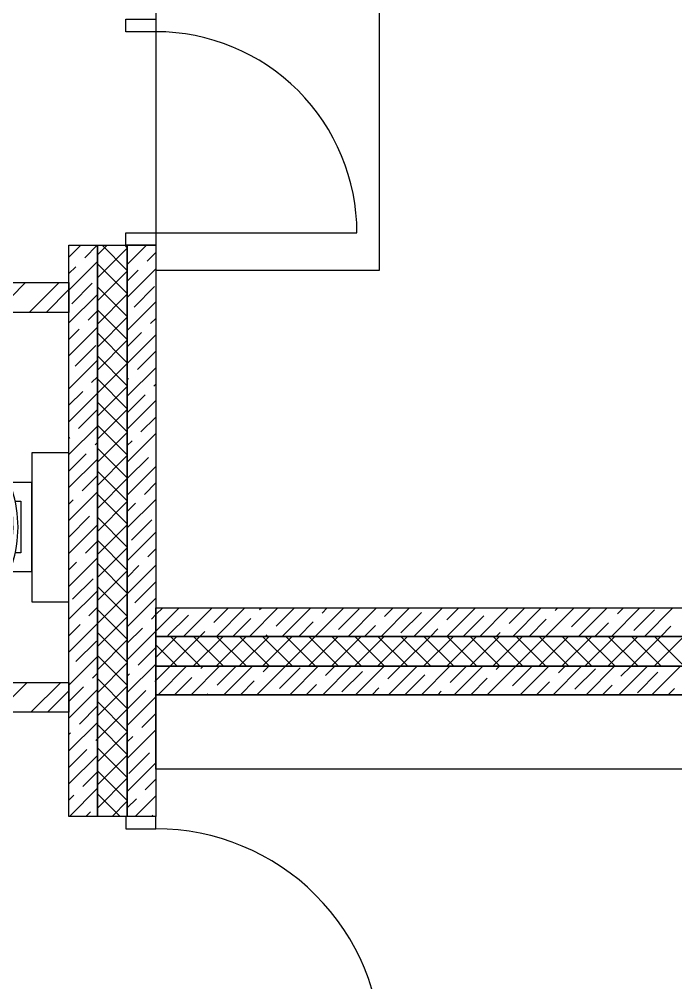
# Model space of a CAD drawing. Header units: millimetres. Extents: x 53645 to 137188, y 78097 to 135533.
# Drawn here: x 75551 to 78195, y 86343 to 90223 of the extents above; entities that cross this region are included whole.
import ezdxf

# ---------------------------------------------------------------- set-up
doc = ezdxf.new("R2010")
doc.units = ezdxf.units.MM

# ---------------------------------------------------------------- blocks, each defined once
blk = doc.blocks.new('jy6r')
at = {"color": 0}
for p, q in [((64668.2, -13271.9), (64373.4, -13271.8)), ((64589.5, -13301.9), (64373.4, -13301.8)), ((64668.2, -13631.9), (64668.2, -13271.9)), ((64571.7, -13311.9), (64373.4, -13311.8)), ((64601.8, -13347.4), (64624.8, -13347.4)), ((64624.8, -13347.4), (64624.6, -13554.5)), ((64624.6, -13554.5), (64602.2, -13554.5)), ((64571.5, -13591.9), (64373.2, -13591.8)), ((64589.3, -13601.9), (64373.2, -13601.8)), ((64668.2, -13631.9), (64373.2, -13631.8))]:
    blk.add_line(p, q, dxfattribs=at)
for radius, end in [(485.2, 17.979), (465.2, 17.4853)]:
    blk.add_arc((64127.9, -13451.7), radius, 341.9643, end, dxfattribs=at)
at = {"color": 0, "lineweight": 9, "extrusion": (0, 0, -1)}
blk.add_ellipse((64373.3, -13451.8), major_axis=(-255.1, 0.1), ratio=0.705489, start_param=0, end_param=1.570796, dxfattribs=at)
at = {"color": 0, "lineweight": 9}
blk.add_ellipse((64373.3, -13451.8), major_axis=(-255.1, 0.1), ratio=0.705489, start_param=0, end_param=1.570796, dxfattribs=at)
for points, knots in [([(64373.2, -13601.8), (64354.8, -13601.8), (64335.5, -13600.2), (64306.5, -13595.1), (64296.9, -13592.9), (64277.9, -13587.6), (64268.5, -13584.4), (64250.4, -13577.3), (64241.7, -13573.2), (64225.2, -13564.4), (64217.3, -13559.6), (64202.9, -13549.4), (64196.2, -13543.9), (64184.2, -13532.7), (64178.9, -13526.9), (64164.8, -13509.3), (64158.3, -13497.2), (64149.9, -13473.8), (64148.1, -13462.5), (64148.1, -13440.9), (64149.9, -13429.5), (64158.3, -13406.1), (64164.9, -13394.1), (64178.9, -13376.5), (64184.3, -13370.7), (64196.3, -13359.5), (64203, -13354), (64217.5, -13343.8), (64225.3, -13339), (64241.8, -13330.2), (64250.6, -13326.2), (64268.6, -13319.1), (64278, -13315.9), (64297, -13310.6), (64306.7, -13308.5), (64335.7, -13303.3), (64355, -13301.8), (64373.4, -13301.8)], [-1.570796, -1.570796, -1.570796, -1.570796, -1.308997, -1.308997, -1.178097, -1.178097, -1.047198, -1.047198, -0.916298, -0.916298, -0.785398, -0.785398, -0.654498, -0.654498, -0.523599, -0.523599, -0.261799, -0.261799, 0, 0, 0.261799, 0.261799, 0.523599, 0.523599, 0.654498, 0.654498, 0.785398, 0.785398, 0.916298, 0.916298, 1.047198, 1.047198, 1.178097, 1.178097, 1.308997, 1.308997, 1.570796, 1.570796, 1.570796, 1.570796]), ([(64373.2, -13591.8), (64355.4, -13591.8), (64336.6, -13590.3), (64308.6, -13585.3), (64299.2, -13583.2), (64280.9, -13578), (64271.9, -13575), (64254.5, -13568.1), (64246.1, -13564.2), (64230.2, -13555.8), (64222.8, -13551.2), (64209, -13541.4), (64202.7, -13536.3), (64191.4, -13525.7), (64186.4, -13520.3), (64177.7, -13509.4), (64174, -13503.8), (64167.9, -13492.9), (64165.4, -13487.5), (64161.6, -13476.9), (64160.3, -13471.7), (64158.5, -13461.5), (64158.1, -13456.5), (64158.1, -13446.8), (64158.5, -13441.9), (64160.3, -13431.7), (64161.6, -13426.5), (64165.4, -13415.9), (64167.9, -13410.5), (64174, -13399.5), (64177.7, -13394), (64186.4, -13383.1), (64191.4, -13377.6), (64202.8, -13367.1), (64209.1, -13362), (64222.9, -13352.3), (64230.3, -13347.7), (64246.2, -13339.2), (64254.6, -13335.4), (64272, -13328.5), (64281, -13325.5), (64299.4, -13320.4), (64308.7, -13318.2), (64336.8, -13313.3), (64355.5, -13311.8), (64373.4, -13311.8)], [-1.570796, -1.570796, -1.570796, -1.570796, -1.308997, -1.308997, -1.178097, -1.178097, -1.047198, -1.047198, -0.916298, -0.916298, -0.785398, -0.785398, -0.654498, -0.654498, -0.523599, -0.523599, -0.392699, -0.392699, -0.261799, -0.261799, -0.1309, -0.1309, 0, 0, 0.1309, 0.1309, 0.261799, 0.261799, 0.392699, 0.392699, 0.523599, 0.523599, 0.654498, 0.654498, 0.785398, 0.785398, 0.916298, 0.916298, 1.047198, 1.047198, 1.178097, 1.178097, 1.308997, 1.308997, 1.570796, 1.570796, 1.570796, 1.570796])]:
    blk.add_open_spline(points, degree=3, knots=knots, dxfattribs=at)
blk = doc.blocks.new('*U66')
at = {"color": 0, "linetype": 'ByBlock', "ltscale": 10}
blk.add_lwpolyline([(-960, 0), (-960, 910, -0.414214), (-50, 0)], format="xyb", dxfattribs=at)
at = {"color": 0}
for points in [[(-1010, 0), (-960, 0), (-960, -120.6), (-1010, -120.6)], [(-50, 0), (0, 0), (0, -120.6), (-50, -120.6)]]:
    blk.add_lwpolyline(points, close=True, dxfattribs=at)
blk = doc.blocks.new('*U69')
at = {"color": 0}
for points in [[(-910, 0), (-860, 0), (-860, 120.6), (-910, 120.6)], [(-50, 0), (0, 0), (0, 120.6), (-50, 120.6)]]:
    blk.add_lwpolyline(points, close=True, dxfattribs=at)
at = {"color": 0, "linetype": 'ByBlock', "ltscale": 10}
blk.add_lwpolyline([(-50, 0), (-50, -810, -0.414214), (-860, 0)], format="xyb", dxfattribs=at)
blk = doc.blocks.new('3432')
at = {"color": 0}
for points in [[(-2100, 5700.5), (-3000.5, 5700.5), (-3000.5, 4510), (-2100, 4510)], [(-3500.5, 3774.5), (-3500.5, 3174.5), (-3350.5, 3174.5), (-3350.5, 3774.5)], [(0, 2500), (-3000.1, 2500), (-3000.1, 2800), (0, 2800)]]:
    blk.add_lwpolyline(points, close=True, dxfattribs=at)
for points in [[(-3350.5, 4562.3), (-3302.7, 4610)], [(-3350.5, 2310), (-3350.5, 4610)], [(-3350.5, 4610), (-3235.5, 4610)], [(-3287.1, 4559.3), (-3236.4, 4610)], [(-3235.5, 4571.2), (-3196.6, 4610)], [(-3235.5, 2310), (-3235.5, 4610)], [(-3235.5, 4610), (-3115.5, 4610)], [(-3235.5, 4610), (-3235.5, 2310)], [(-3235.5, 4478.4), (-3115.5, 4598.4)], [(-3115.5, 4508.4), (-3217.1, 4610)], [(-3115.5, 4601.2), (-3124.3, 4610)], [(-3115.5, 4532.1), (-3037.5, 4610)], [(-3115.5, 2310), (-3115.5, 4610)], [(-3115.5, 4610), (-3000.5, 4610)], [(-3115.5, 4610), (-3115.5, 2310)], [(-3035.8, 4545.4), (-3000.5, 4580.8)], [(-3000.5, 4610), (-3000.5, 2310)], [(-3350.5, 4429.7), (-3235.5, 4544.7)], [(-3350.5, 4496), (-3322.9, 4523.5)], [(-3115.5, 4415.6), (-3235.5, 4535.6)], [(-3235.5, 4385.6), (-3115.5, 4505.6)], [(-3115.5, 4399.5), (-3000.5, 4514.5)], [(-3115.5, 4465.8), (-3071.6, 4509.6)], [(-5150.5, 4459.5), (-3350.5, 4459.5)], [(-3644.8, 4339.5), (-3524.8, 4459.5)], [(-3510.1, 4339.5), (-3390.1, 4459.5)], [(-3442.7, 4339.5), (-3350.5, 4431.8)], [(-3350.5, 4459.5), (-3350.5, 4339.5)], [(-3339.5, 4374.4), (-3256.6, 4457.3)], [(-3115.5, 4322.7), (-3235.5, 4442.7)], [(-3088.2, 4360.5), (-3005.3, 4443.3)], [(-3350.5, 4297.1), (-3235.5, 4412.1)], [(-3235.5, 4292.8), (-3115.5, 4412.8)], [(-3273.2, 4308.1), (-3235.5, 4345.8)], [(-3115.5, 4229.9), (-3235.5, 4349.9)], [(-3115.5, 4266.9), (-3000.5, 4381.9)], [(-3350.5, 4339.5), (-5150.5, 4339.5)], [(-3235.5, 4200), (-3115.5, 4320)], [(-3021.9, 4294.2), (-3000.5, 4315.6)], [(-3350.5, 4164.5), (-3235.5, 4279.5)], [(-3350.5, 4230.8), (-3309, 4272.3)], [(-3115.5, 4137.1), (-3235.5, 4257.1)], [(-3115.5, 4200.6), (-3057.7, 4258.4)], [(-3115.5, 4134.4), (-3000.5, 4249.4)], [(-3325.5, 4123.1), (-3242.7, 4206)], [(-3235.5, 4107.2), (-3115.5, 4227.2)], [(-3115.5, 4044.3), (-3235.5, 4164.3)], [(-3074.3, 4109.2), (-3000.5, 4183.1)], [(-3350.5, 4031.9), (-3235.5, 4146.9)], [(-3235.5, 4014.4), (-3115.5, 4134.4)], [(-3115.5, 4001.8), (-3000.5, 4116.8)], [(-3259.2, 4056.9), (-3235.5, 4080.6)], [(-3115.5, 3951.5), (-3235.5, 4071.5)], [(-3235.5, 3921.5), (-3115.5, 4041.5)], [(-3115.5, 4068.1), (-3110.1, 4073.4)], [(-3008, 4042.9), (-3000.5, 4050.5)], [(-3350.5, 3965.6), (-3295, 4021.1)], [(-3350.5, 3899.4), (-3235.5, 4014.4)], [(-3115.5, 3935.5), (-3043.8, 4007.1)], [(-3115.5, 3858.7), (-3235.5, 3978.7)], [(-3115.5, 3869.2), (-3000.5, 3984.2)], [(-3311.6, 3871.9), (-3235.5, 3948.1)], [(-3235.5, 3828.7), (-3115.5, 3948.7)], [(-3350.5, 3766.8), (-3235.5, 3881.8)], [(-3115.5, 3765.9), (-3235.5, 3885.9)], [(-3060.4, 3858), (-3000.5, 3917.9)], [(-3235.5, 3735.9), (-3115.5, 3855.9)], [(-3115.5, 3736.6), (-3000.5, 3851.6)], [(-3350.5, 3833.1), (-3347.4, 3836.1)], [(-3245.3, 3805.6), (-3235.5, 3815.5)], [(-3115.5, 3802.9), (-3096.2, 3822.2)], [(-3350.5, 3700.5), (-3281.1, 3769.8)], [(-3115.5, 3673.1), (-3235.5, 3793.1)], [(-3350.5, 3634.2), (-3235.5, 3749.2)], [(-3235.5, 3643.1), (-3115.5, 3763.1)], [(-3112.7, 3673), (-3029.9, 3755.9)], [(-3115.5, 3580.3), (-3235.5, 3700.3)], [(-3115.5, 3604), (-3000.5, 3719)], [(-3297.7, 3620.7), (-3235.5, 3682.9)], [(-3235.5, 3550.3), (-3115.5, 3670.3)], [(-3046.4, 3606.7), (-3000.5, 3652.7)], [(-3350.5, 3501.6), (-3235.5, 3616.6)], [(-3350.5, 3567.9), (-3333.5, 3584.9)], [(-3115.5, 3487.5), (-3235.5, 3607.5)], [(-3235.5, 3457.5), (-3115.5, 3577.5)], [(-3115.5, 3471.4), (-3000.5, 3586.4)], [(-3115.5, 3537.7), (-3082.2, 3570.9)], [(-3350.1, 3435.7), (-3267.2, 3518.6)], [(-3115.5, 3394.7), (-3235.5, 3514.7)], [(-3098.8, 3421.8), (-3016, 3504.6)], [(-3350.5, 3369), (-3235.5, 3484)], [(-3235.5, 3364.7), (-3115.5, 3484.7)], [(-3115.5, 3338.9), (-3000.5, 3453.9)], [(-3283.8, 3369.4), (-3235.5, 3417.7)], [(-3115.5, 3301.9), (-3235.5, 3421.9)], [(-3235.5, 3271.9), (-3115.5, 3391.9)], [(-3032.5, 3355.5), (-3000.5, 3387.6)], [(-3350.5, 3236.4), (-3235.5, 3351.4)], [(-3350.5, 3302.7), (-3319.6, 3333.6)], [(-3115.5, 3209.1), (-3235.5, 3329.1)], [(-3235.5, 3179.1), (-3115.5, 3299.1)], [(-3115.5, 3206.3), (-3000.5, 3321.3)], [(-3115.5, 3272.6), (-3068.3, 3319.7)], [(-3336.1, 3184.5), (-3253.3, 3267.3)], [(-3115.5, 3116.2), (-3235.5, 3236.2)], [(-3084.9, 3170.5), (-3002, 3253.4)], [(-3350.5, 3103.9), (-3235.5, 3218.9)], [(-3235.5, 3086.3), (-3115.5, 3206.3)], [(-3115.5, 3073.7), (-3000.5, 3188.7)], [(-3269.9, 3118.2), (-3235.5, 3152.6)], [(-3115.5, 3023.4), (-3235.5, 3143.4)], [(-3000.1, 3056.5), (-2906.6, 3150)], [(-3000.1, 3122.8), (-2972.9, 3150)], [(-3000.1, 3150), (949.7, 3150)], [(-3000.1, 3035), (-3000.1, 3150)], [(-2889, 3035), (-2774, 3150)], [(-2767.4, 3090.3), (-2707.7, 3150)], [(-2756.4, 3035), (-2641.4, 3150)], [(-2623.8, 3035), (-2508.8, 3150)], [(-2582.4, 3142.7), (-2575.1, 3150)], [(-2516.1, 3076.4), (-2442.5, 3150)], [(-2491.2, 3035), (-2376.2, 3150)], [(-2358.7, 3035), (-2243.7, 3150)], [(-2331.2, 3128.8), (-2309.9, 3150)], [(-2264.9, 3062.5), (-2182, 3145.3)], [(-2226.1, 3035), (-2111.1, 3150)], [(-2093.5, 3035), (-1978.5, 3150)], [(-2079.9, 3114.9), (-2044.8, 3150)], [(-1960.9, 3035), (-1845.9, 3150)], [(-1828.7, 3100.9), (-1779.6, 3150)], [(-1828.3, 3035), (-1713.3, 3150)], [(-1695.7, 3035), (-1580.7, 3150)], [(-1577.4, 3087), (-1514.4, 3150)], [(-1563.2, 3035), (-1448.2, 3150)], [(-1430.6, 3035), (-1315.6, 3150)], [(-1392.5, 3139.4), (-1381.9, 3150)], [(-1326.2, 3073.1), (-1249.3, 3150)], [(-1298, 3035), (-1183, 3150)], [(-1165.4, 3035), (-1050.4, 3150)], [(-1141.2, 3125.5), (-1116.7, 3150)], [(-1032.8, 3035), (-917.8, 3150)], [(-3235.5, 2993.5), (-3115.5, 3113.5)], [(-3018.6, 3104.2), (-3000.5, 3122.4)], [(-2952.3, 3038), (-2869.5, 3120.8)], [(-2690.1, 3035), (-2618.2, 3106.9)], [(-2013.6, 3048.6), (-1930.8, 3131.4)], [(-1762, 3035), (-1679.5, 3117.5)], [(-1074.9, 3059.2), (-992.1, 3142)], [(-3350.5, 2971.3), (-3235.5, 3086.3)], [(-3350.5, 3037.6), (-3305.6, 3082.4)], [(-3115.5, 3007.4), (-3054.4, 3068.5)], [(-2424.9, 3035), (-2367, 3093)], [(-2159.8, 3035), (-2115.7, 3079.1)], [(-1894.6, 3035), (-1864.5, 3065.1)], [(-1496.9, 3035), (-1428.3, 3103.6)], [(-1231.7, 3035), (-1177, 3089.7)], [(-966.5, 3035), (-925.8, 3075.7)], [(-3115.5, 2930.6), (-3235.5, 3050.6)], [(-3115.5, 2941.1), (-3000.5, 3056.1)], [(-3000.1, 2950.4), (-2915.5, 3035)], [(-3000.1, 3035), (949.7, 3035)], [(-3000.1, 2915), (-3000.1, 3035)], [(949.7, 3035), (-3000.1, 3035)], [(-2942.7, 2915), (-2822.7, 3035)], [(-2821.4, 2915), (-2941.4, 3035)], [(-2849.9, 2915), (-2729.9, 3035)], [(-2728.6, 2915), (-2848.6, 3035)], [(-2822.7, 3035), (-2803.2, 3054.5)], [(-2757.1, 2915), (-2637.1, 3035)], [(-2635.8, 2915), (-2755.8, 3035)], [(-2664.3, 2915), (-2544.3, 3035)], [(-2543, 2915), (-2663, 3035)], [(-2571.5, 2915), (-2451.5, 3035)], [(-2450.2, 2915), (-2570.2, 3035)], [(-2557.5, 3035), (-2551.9, 3040.6)], [(-2478.7, 2915), (-2358.7, 3035)], [(-2357.4, 2915), (-2477.4, 3035)], [(-2385.8, 2915), (-2265.8, 3035)], [(-2264.6, 2915), (-2384.6, 3035)], [(-2293, 2915), (-2173, 3035)], [(-2171.7, 2915), (-2291.7, 3035)], [(-2200.2, 2915), (-2080.2, 3035)], [(-2078.9, 2915), (-2198.9, 3035)], [(-2107.4, 2915), (-1987.4, 3035)], [(-1986.1, 2915), (-2106.1, 3035)], [(-2014.6, 2915), (-1894.6, 3035)], [(-1893.3, 2915), (-2013.3, 3035)], [(-1921.8, 2915), (-1801.8, 3035)], [(-1800.5, 2915), (-1920.5, 3035)], [(-1829, 2915), (-1709, 3035)], [(-1707.7, 2915), (-1827.7, 3035)], [(-1736.2, 2915), (-1616.2, 3035)], [(-1614.9, 2915), (-1734.9, 3035)], [(-1643.4, 2915), (-1523.4, 3035)], [(-1522.1, 2915), (-1642.1, 3035)], [(-1629.4, 3035), (-1613.2, 3051.2)], [(-1550.6, 2915), (-1430.6, 3035)], [(-1429.3, 2915), (-1549.3, 3035)], [(-1457.8, 2915), (-1337.8, 3035)], [(-1336.5, 2915), (-1456.5, 3035)], [(-1365, 2915), (-1245, 3035)], [(-1364.3, 3035), (-1362, 3037.3)], [(-1243.7, 2915), (-1363.7, 3035)], [(-1272.2, 2915), (-1152.2, 3035)], [(-1150.9, 2915), (-1270.9, 3035)], [(-1179.3, 2915), (-1059.3, 3035)], [(-1058.1, 2915), (-1178.1, 3035)], [(-1086.5, 2915), (-966.5, 3035)], [(-965.2, 2915), (-1085.2, 3035)], [(-993.7, 2915), (-873.7, 3035)], [(-872.4, 2915), (-992.4, 3035)], [(-3322.2, 2933.2), (-3239.4, 3016.1)], [(-3235.5, 2900.7), (-3115.5, 3020.7)], [(-3071, 2919.3), (-3000.5, 2989.8)], [(-2914.2, 2915), (-3000.1, 3000.9)], [(-3350.5, 2838.7), (-3235.5, 2953.7)], [(-3115.5, 2837.8), (-3235.5, 2957.8)], [(-3235.5, 2807.9), (-3115.5, 2927.9)], [(-3115.5, 2808.5), (-3000.5, 2923.5)], [(-3000.1, 2857.6), (-2942.7, 2915)], [(-3000.1, 2915), (949.7, 2915)], [(-3000.1, 2800), (-3000.1, 2915)], [(949.7, 2915), (-3000.1, 2915)], [(-2991.4, 2800), (-2876.4, 2915)], [(-2858.8, 2800), (-2743.8, 2915)], [(-2819.7, 2905.4), (-2810.1, 2915)], [(-2753.4, 2839.1), (-2677.5, 2915)], [(-2726.2, 2800), (-2611.2, 2915)], [(-2593.7, 2800), (-2478.7, 2915)], [(-2568.5, 2891.5), (-2544.9, 2915)], [(-2461.1, 2800), (-2346.1, 2915)], [(-2328.5, 2800), (-2213.5, 2915)], [(-2317.2, 2877.5), (-2279.8, 2915)], [(-2195.9, 2800), (-2080.9, 2915)], [(-2066, 2863.6), (-2014.6, 2915)], [(-2063.3, 2800), (-1948.3, 2915)], [(-1930.7, 2800), (-1815.7, 2915)], [(-1814.8, 2849.7), (-1749.4, 2915)], [(-1798.2, 2800), (-1683.2, 2915)], [(-1665.6, 2800), (-1550.6, 2915)], [(-1629.8, 2902.1), (-1616.9, 2915)], [(-1563.5, 2835.8), (-1484.3, 2915)], [(-1533, 2800), (-1418, 2915)], [(-1400.4, 2800), (-1285.4, 2915)], [(-1378.6, 2888.1), (-1351.7, 2915)], [(-1267.8, 2800), (-1152.8, 2915)], [(-1135.2, 2800), (-1020.2, 2915)], [(-1127.3, 2874.2), (-1086.5, 2915)], [(-1002.7, 2800), (-887.7, 2915)], [(-3255.9, 2866.9), (-3235.5, 2887.4)], [(-3115.5, 2874.8), (-3106.8, 2883.5)], [(-2502.2, 2825.2), (-2419.3, 2908)], [(-2251, 2811.2), (-2168.1, 2894.1)], [(-1997, 2800), (-1916.8, 2880.2)], [(-1312.3, 2821.8), (-1229.4, 2904.7)], [(-1061, 2807.9), (-978.2, 2890.8)], [(-5150.5, 2849.5), (-3350.5, 2849.5)], [(-3638.4, 2729.5), (-3518.4, 2849.5)], [(-3503.7, 2729.5), (-3383.7, 2849.5)], [(-3350.5, 2849.5), (-3350.5, 2729.5)], [(-3115.5, 2745), (-3235.5, 2865)], [(-3235.5, 2715), (-3115.5, 2835)], [(-3004.7, 2853), (-3000.5, 2857.2)], [(-2925.1, 2800), (-2855.5, 2869.6)], [(-2659.9, 2800), (-2604.3, 2855.7)], [(-2394.8, 2800), (-2353, 2841.7)], [(-1731.9, 2800), (-1665.6, 2866.3)], [(-1466.7, 2800), (-1414.4, 2852.3)], [(-1201.5, 2800), (-1163.1, 2838.4)], [(-3436.3, 2729.5), (-3350.5, 2815.4)], [(-3350.5, 2772.4), (-3291.7, 2831.1)], [(-3350.5, 2706.1), (-3235.5, 2821.1)], [(-3115.5, 2742.2), (-3040.5, 2817.2)], [(949.7, 2800), (-3000.1, 2800)], [(-2792.5, 2800), (-2789.2, 2803.3)], [(-2129.6, 2800), (-2101.8, 2827.8)], [(-1864.4, 2800), (-1850.6, 2813.9)], [(-936.4, 2800), (-911.9, 2824.5)], [(-3308.3, 2682), (-3235.5, 2754.8)], [(-3115.5, 2652.2), (-3235.5, 2772.2)], [(-3115.5, 2675.9), (-3000.5, 2790.9)], [(-3350.5, 2729.5), (-5590.4, 2729.5)], [(-3235.5, 2622.2), (-3115.5, 2742.2)], [(-3057.1, 2668.1), (-3000.5, 2724.7)], [(-3350.5, 2573.5), (-3235.5, 2688.5)], [(-3115.5, 2559.4), (-3235.5, 2679.4)], [(-3350.5, 2639.8), (-3344.1, 2646.2)], [(-3235.5, 2529.4), (-3115.5, 2649.4)], [(-3115.5, 2543.4), (-3000.5, 2658.4)], [(-3242, 2615.7), (-3235.5, 2622.2)], [(-3115.5, 2609.7), (-3092.9, 2632.3)], [(-3350.5, 2507.2), (-3277.8, 2579.9)], [(-3115.5, 2466.6), (-3235.5, 2586.6)], [(-3109.4, 2483.1), (-3026.6, 2566)], [(-3350.5, 2440.9), (-3235.5, 2555.9)], [(-3235.5, 2436.6), (-3115.5, 2556.6)], [(-3115.5, 2410.8), (-3000.5, 2525.8)], [(-3294.4, 2430.7), (-3235.5, 2489.7)], [(-3115.5, 2373.8), (-3235.5, 2493.8)], [(-3235.5, 2343.8), (-3115.5, 2463.8)], [(-3043.1, 2416.8), (-3000.5, 2459.5)], [(-3348.8, 2310), (-3235.5, 2423.4)], [(-3350.5, 2374.7), (-3330.2, 2394.9)], [(-3144.5, 2310), (-3235.5, 2401)], [(-3176.5, 2310), (-3115.5, 2371)], [(-3115.5, 2344.5), (-3078.9, 2381)], [(-3083.7, 2310), (-3000.5, 2393.2)], [(-3282.5, 2310), (-3263.9, 2328.6)], [(-3235.5, 2310), (-3350.5, 2310)], [(-3115.5, 2310), (-3235.5, 2310)], [(-3000.5, 2310), (-3115.5, 2310)], [(-3017.4, 2310), (-3012.6, 2314.7)]]:
    blk.add_lwpolyline(points, dxfattribs=at)
at = {"color": 0, "xscale": -1}
for name, p, rotation in [('*U69', (-3000.5, 4609.8), 89.99999362640587), ('*U66', (-3000.5, 2310), 269.9999936264059)]:
    blk.add_blockref(name, p, dxfattribs=dict(at, rotation=rotation))
at = {"color": 0}
blk.add_blockref('jy6r', (-68168.7, 16926.5), dxfattribs=at)

msp = doc.modelspace()

# ---------------------------------------------------------------- block references
msp.add_blockref('3432', (79101.6, 84702.8))

doc.saveas('drawing.dxf')
